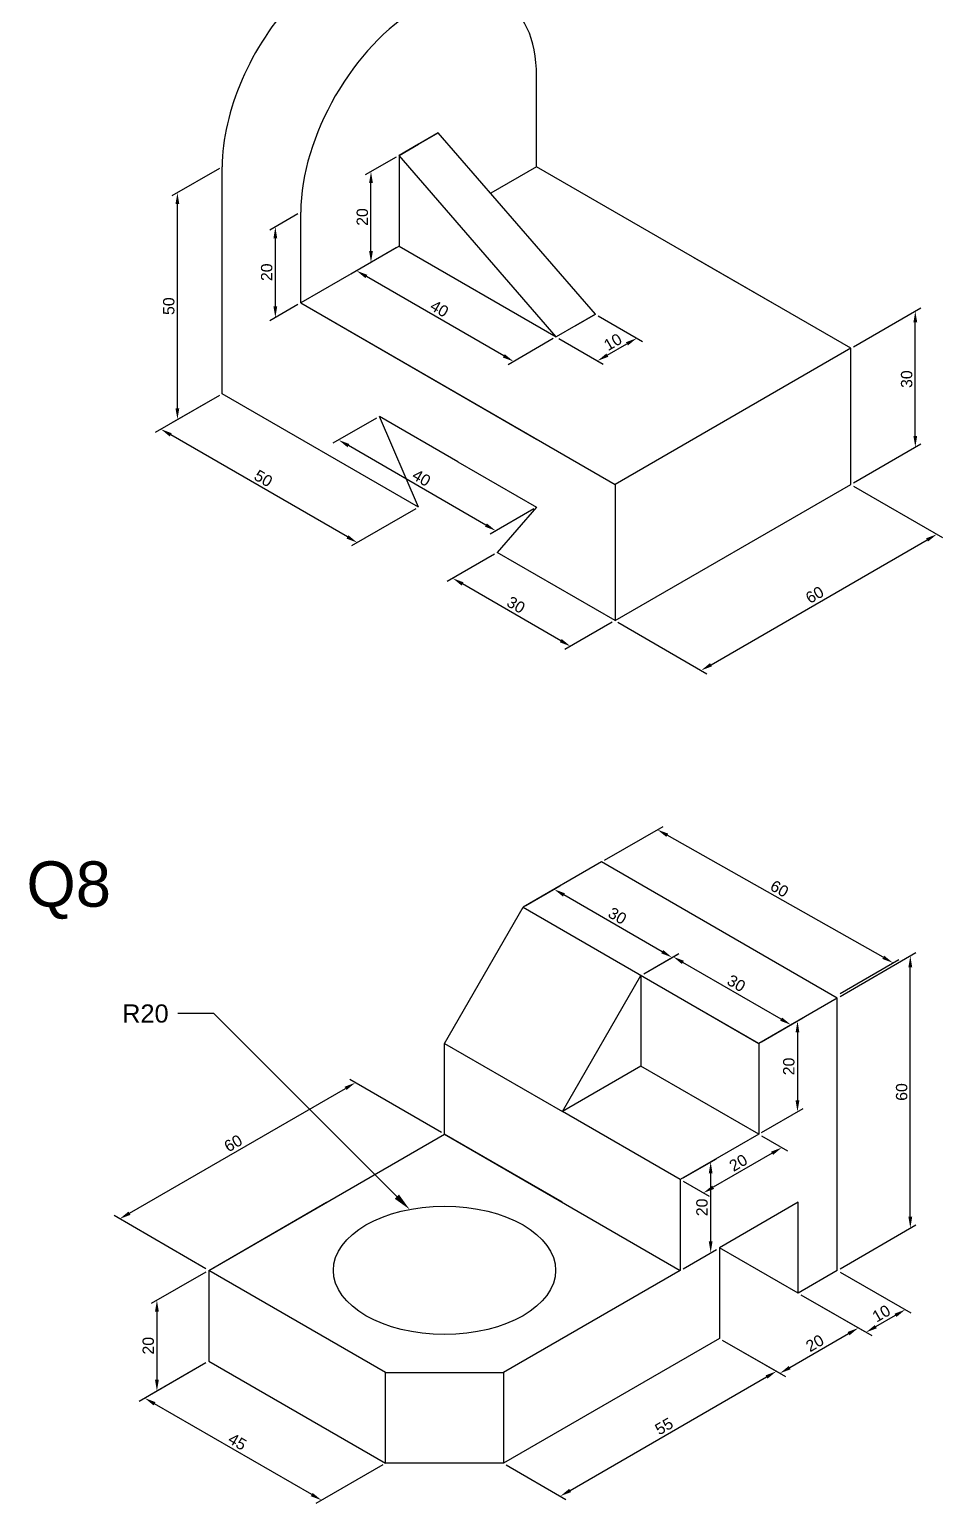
# Model space of a CAD drawing. Header units: millimetres. Extents: x 137 to 7220, y 7466 to 9893.
# Drawn here: x 3536.6 to 3737.9, y 8134.3 to 8459.1 of the extents above; entities that cross this region are included whole.
import ezdxf
from ezdxf import colors
from ezdxf.entities.mleader import LeaderData, LeaderLine
from ezdxf.math import Vec2, Vec3

# ---------------------------------------------------------------- set-up
doc = ezdxf.new("R2010")
doc.units = ezdxf.units.MM
doc.header["$PDMODE"] = 35
doc.header["$PDSIZE"] = 3
doc.layers.add('Dimensions', color=1, linetype='Continuous')
doc.layers.add('Text', color=7, linetype='Continuous')
doc.layers.add('Object', color=7, linetype='Continuous', lineweight=30)
doc.styles.get("Standard").update_dxf_attribs({"font": 'arial.ttf'})
doc.dimstyles.new('ISO-25', dxfattribs={"dimtxt": 2.5, "dimasz": 2.5, "dimexe": 1.25, "dimexo": 0.625, "dimtad": 1, "dimdec": 0, "dimtxsty": 'Standard', "dimcen": 2.5, "dimadec": 0, "dimazin": 0, "dimtfac": 1, "dimtdec": 0, "dimtmove": 0, "dimatfit": 3, "dimfxl": 1, "dimarcsym": 0})

# ---------------------------------------------------------------- blocks, each defined once
blk = doc.blocks.new('*D993')
at = {"layer": 'Defpoints', "color": 0, "transparency": 16777216}
for p in [(3717.63, 8358.8), (3736.6, 8347.84), (3665.66, 8328.8)]:
    blk.add_point(p, dxfattribs=at)
at = {"layer": 'Dimensions', "color": 0, "lineweight": -2, "transparency": 16777216}
for p, q in [((3718.25, 8358.44), (3737.85, 8347.12)), ((3686.81, 8319.09), (3734.44, 8346.59)), ((3666.29, 8328.44), (3685.89, 8317.12))]:
    blk.add_line(p, q, dxfattribs=at)
at = {"layer": 'Dimensions', "color": 0, "transparency": 16777216}
for points in [[(3734.23, 8346.95), (3734.65, 8346.23), (3736.6, 8347.84)], [(3686.6, 8319.45), (3687.01, 8318.73), (3684.64, 8317.84)]]:
    blk.add_solid(points, dxfattribs=at)
at = {"layer": 'Dimensions', "color": 0, "transparency": 16777216, "insert": (3709.67, 8334.49), "char_height": 2.5, "attachment_point": 5, "rotation": 30}
blk.add_mtext('60', dxfattribs=at)
blk = doc.blocks.new('*D994')
at = {"layer": 'Defpoints', "color": 0, "transparency": 16777216}
for p in [(3731.85, 8397.01), (3717.63, 8388.8), (3717.63, 8358.8)]:
    blk.add_point(p, dxfattribs=at)
at = {"layer": 'Dimensions', "color": 0, "lineweight": -2, "transparency": 16777216}
for p, q in [((3718.25, 8389.16), (3733.1, 8397.74)), ((3731.85, 8369.51), (3731.85, 8394.51)), ((3718.25, 8359.16), (3733.1, 8367.74))]:
    blk.add_line(p, q, dxfattribs=at)
at = {"layer": 'Dimensions', "color": 0, "transparency": 16777216}
for points in [[(3731.43, 8394.51), (3732.27, 8394.51), (3731.85, 8397.01)], [(3731.43, 8369.51), (3732.27, 8369.51), (3731.85, 8367.01)]]:
    blk.add_solid(points, dxfattribs=at)
at = {"layer": 'Dimensions', "color": 0, "transparency": 16777216, "insert": (3729.95, 8382.01), "char_height": 2.5, "attachment_point": 5, "rotation": 90}
blk.add_mtext('30', dxfattribs=at)
blk = doc.blocks.new('*D995')
at = {"layer": 'Defpoints', "color": 0, "transparency": 16777216}
for p in [(3639.68, 8343.8), (3629.87, 8338.14), (3665.66, 8328.8)]:
    blk.add_point(p, dxfattribs=at)
at = {"layer": 'Dimensions', "color": 0, "lineweight": -2, "transparency": 16777216}
for p, q in [((3639.06, 8343.44), (3628.62, 8337.42)), ((3653.69, 8324.39), (3632.04, 8336.89)), ((3665.04, 8328.44), (3654.6, 8322.42))]:
    blk.add_line(p, q, dxfattribs=at)
at = {"layer": 'Dimensions', "color": 0, "transparency": 16777216}
for points in [[(3632.25, 8337.25), (3631.83, 8336.53), (3629.87, 8338.14)], [(3653.9, 8324.75), (3653.48, 8324.03), (3655.85, 8323.14)]]:
    blk.add_solid(points, dxfattribs=at)
at = {"layer": 'Dimensions', "color": 0, "transparency": 16777216, "insert": (3643.82, 8332.28), "char_height": 2.5, "attachment_point": 5, "rotation": 330}
blk.add_mtext('30', dxfattribs=at)
blk = doc.blocks.new('*D996')
at = {"layer": 'Defpoints', "color": 0, "transparency": 16777216}
for p in [(3579.06, 8378.8), (3565.53, 8370.99), (3622.36, 8353.8)]:
    blk.add_point(p, dxfattribs=at)
at = {"layer": 'Dimensions', "color": 0, "lineweight": -2, "transparency": 16777216}
for p, q in [((3578.44, 8378.44), (3564.28, 8370.27)), ((3606.67, 8347.24), (3567.7, 8369.74)), ((3621.74, 8353.44), (3607.58, 8345.27))]:
    blk.add_line(p, q, dxfattribs=at)
at = {"layer": 'Dimensions', "color": 0, "transparency": 16777216}
for points in [[(3567.91, 8370.1), (3567.49, 8369.38), (3565.53, 8370.99)], [(3606.88, 8347.6), (3606.46, 8346.88), (3608.83, 8345.99)]]:
    blk.add_solid(points, dxfattribs=at)
at = {"layer": 'Dimensions', "color": 0, "transparency": 16777216, "insert": (3588.13, 8360.14), "char_height": 2.5, "attachment_point": 5, "rotation": 330}
blk.add_mtext('50', dxfattribs=at)
blk = doc.blocks.new('*D997')
at = {"layer": 'Defpoints', "color": 0, "transparency": 16777216}
for p in [(3613.7, 8373.8), (3604.72, 8368.61), (3648.34, 8353.8)]:
    blk.add_point(p, dxfattribs=at)
at = {"layer": 'Dimensions', "color": 0, "lineweight": -2, "transparency": 16777216}
for p, q in [((3613.08, 8373.44), (3603.47, 8367.89)), ((3637.2, 8349.86), (3606.88, 8367.36)), ((3647.72, 8353.44), (3638.11, 8347.89))]:
    blk.add_line(p, q, dxfattribs=at)
at = {"layer": 'Dimensions', "color": 0, "transparency": 16777216}
for points in [[(3607.09, 8367.72), (3606.68, 8367), (3604.72, 8368.61)], [(3637.4, 8350.22), (3636.99, 8349.5), (3639.36, 8348.61)]]:
    blk.add_solid(points, dxfattribs=at)
at = {"layer": 'Dimensions', "color": 0, "transparency": 16777216, "insert": (3622.99, 8360.26), "char_height": 2.5, "attachment_point": 5, "rotation": 330}
blk.add_mtext('40', dxfattribs=at)
blk = doc.blocks.new('*D998')
at = {"layer": 'Defpoints', "color": 0, "transparency": 16777216}
for p in [(3579.06, 8428.8), (3569.18, 8423.09), (3579.06, 8378.8)]:
    blk.add_point(p, dxfattribs=at)
at = {"layer": 'Dimensions', "color": 0, "lineweight": -2, "transparency": 16777216}
for p, q in [((3578.44, 8428.44), (3567.93, 8422.37)), ((3569.18, 8375.59), (3569.18, 8420.59)), ((3578.44, 8378.44), (3567.93, 8372.37))]:
    blk.add_line(p, q, dxfattribs=at)
at = {"layer": 'Dimensions', "color": 0, "transparency": 16777216}
for points in [[(3568.76, 8420.59), (3569.59, 8420.59), (3569.18, 8423.09)], [(3568.76, 8375.59), (3569.59, 8375.59), (3569.18, 8373.09)]]:
    blk.add_solid(points, dxfattribs=at)
at = {"layer": 'Dimensions', "color": 0, "transparency": 16777216, "insert": (3567.28, 8398.09), "char_height": 2.5, "attachment_point": 5, "rotation": 90}
blk.add_mtext('50', dxfattribs=at)
blk = doc.blocks.new('*D999')
at = {"layer": 'Defpoints', "color": 0, "transparency": 16777216}
for p in [(3596.38, 8418.8), (3590.77, 8415.56), (3596.38, 8398.8)]:
    blk.add_point(p, dxfattribs=at)
at = {"layer": 'Dimensions', "color": 0, "lineweight": -2, "transparency": 16777216}
for p, q in [((3595.76, 8418.44), (3589.52, 8414.84)), ((3590.77, 8398.06), (3590.77, 8413.06)), ((3595.76, 8398.44), (3589.52, 8394.84))]:
    blk.add_line(p, q, dxfattribs=at)
at = {"layer": 'Dimensions', "color": 0, "transparency": 16777216}
for points in [[(3590.35, 8413.06), (3591.18, 8413.06), (3590.77, 8415.56)], [(3590.35, 8398.06), (3591.18, 8398.06), (3590.77, 8395.56)]]:
    blk.add_solid(points, dxfattribs=at)
at = {"layer": 'Dimensions', "color": 0, "transparency": 16777216, "insert": (3588.87, 8405.56), "char_height": 2.5, "attachment_point": 5, "rotation": 90}
blk.add_mtext('20', dxfattribs=at)
blk = doc.blocks.new('*D1000')
at = {"layer": 'Defpoints', "color": 0, "transparency": 16777216}
for p in [(3618.03, 8431.3), (3611.85, 8427.73), (3618.03, 8411.3)]:
    blk.add_point(p, dxfattribs=at)
at = {"layer": 'Dimensions', "color": 0, "lineweight": -2, "transparency": 16777216}
for p, q in [((3617.41, 8430.94), (3610.6, 8427.01)), ((3611.85, 8410.23), (3611.85, 8425.23)), ((3617.41, 8410.94), (3610.6, 8407.01))]:
    blk.add_line(p, q, dxfattribs=at)
at = {"layer": 'Dimensions', "color": 0, "transparency": 16777216}
for points in [[(3611.44, 8425.23), (3612.27, 8425.23), (3611.85, 8427.73)], [(3611.44, 8410.23), (3612.27, 8410.23), (3611.85, 8407.73)]]:
    blk.add_solid(points, dxfattribs=at)
at = {"layer": 'Dimensions', "color": 0, "transparency": 16777216, "insert": (3609.95, 8417.73), "char_height": 2.5, "attachment_point": 5, "rotation": 90}
blk.add_mtext('20', dxfattribs=at)
blk = doc.blocks.new('*D1001')
at = {"layer": 'Defpoints', "color": 0, "transparency": 16777216}
for p in [(3661.33, 8396.3), (3652.67, 8391.3), (3670.45, 8391.04)]:
    blk.add_point(p, dxfattribs=at)
at = {"layer": 'Dimensions', "color": 0, "lineweight": -2, "transparency": 16777216}
for p, q in [((3661.96, 8395.94), (3671.7, 8390.32)), ((3653.3, 8390.94), (3663.04, 8385.32)), ((3663.95, 8387.29), (3668.28, 8389.79))]:
    blk.add_line(p, q, dxfattribs=at)
at = {"layer": 'Dimensions', "color": 0, "transparency": 16777216}
for points in [[(3668.07, 8390.15), (3668.49, 8389.43), (3670.45, 8391.04)], [(3663.74, 8387.65), (3664.16, 8386.93), (3661.79, 8386.04)]]:
    blk.add_solid(points, dxfattribs=at)
at = {"layer": 'Dimensions', "color": 0, "transparency": 16777216, "insert": (3665.17, 8390.19), "char_height": 2.5, "attachment_point": 5, "rotation": 30}
blk.add_mtext('10', dxfattribs=at)
blk = doc.blocks.new('*D1002')
at = {"layer": 'Defpoints', "color": 0, "transparency": 16777216}
for p in [(3618.03, 8411.3), (3608.67, 8405.89), (3652.67, 8391.3)]:
    blk.add_point(p, dxfattribs=at)
at = {"layer": 'Dimensions', "color": 0, "lineweight": -2, "transparency": 16777216}
for p, q in [((3617.41, 8410.94), (3607.42, 8405.17)), ((3641.14, 8387.14), (3610.83, 8404.64)), ((3652.05, 8390.94), (3642.06, 8385.17))]:
    blk.add_line(p, q, dxfattribs=at)
at = {"layer": 'Dimensions', "color": 0, "transparency": 16777216}
for points in [[(3611.04, 8405), (3610.62, 8404.28), (3608.67, 8405.89)], [(3641.35, 8387.5), (3640.93, 8386.78), (3643.31, 8385.89)]]:
    blk.add_solid(points, dxfattribs=at)
at = {"layer": 'Dimensions', "color": 0, "transparency": 16777216, "insert": (3626.94, 8397.54), "char_height": 2.5, "attachment_point": 5, "rotation": 330}
blk.add_mtext('40', dxfattribs=at)
blk = doc.blocks.new('*D1003')
at = {"layer": 'Defpoints', "color": 0, "transparency": 16777216}
for p in [(3576.09, 8185.65), (3576.09, 8165.65), (3564.66, 8159.05)]:
    blk.add_point(p, dxfattribs=at)
at = {"layer": 'Dimensions', "color": 0, "lineweight": -2, "transparency": 16777216}
for p, q in [((3575.47, 8185.29), (3563.41, 8178.33)), ((3564.66, 8176.55), (3564.66, 8161.55)), ((3575.47, 8165.29), (3563.41, 8158.33))]:
    blk.add_line(p, q, dxfattribs=at)
at = {"layer": 'Dimensions', "color": 0, "transparency": 16777216}
for points in [[(3564.24, 8176.55), (3565.08, 8176.55), (3564.66, 8179.05)], [(3564.24, 8161.55), (3565.08, 8161.55), (3564.66, 8159.05)]]:
    blk.add_solid(points, dxfattribs=at)
at = {"layer": 'Dimensions', "color": 0, "transparency": 16777216, "insert": (3562.76, 8169.05), "char_height": 2.5, "attachment_point": 5, "rotation": 90}
blk.add_mtext('20', dxfattribs=at)
blk = doc.blocks.new('*D1004')
at = {"layer": 'Defpoints', "color": 0, "transparency": 16777216}
for p in [(3608.41, 8227), (3628.06, 8215.65), (3576.09, 8185.65)]:
    blk.add_point(p, dxfattribs=at)
at = {"layer": 'Dimensions', "color": 0, "lineweight": -2, "transparency": 16777216}
for p, q in [((3627.43, 8216.02), (3607.16, 8227.72)), ((3558.61, 8198.25), (3606.24, 8225.75)), ((3575.47, 8186.02), (3555.2, 8197.72))]:
    blk.add_line(p, q, dxfattribs=at)
at = {"layer": 'Dimensions', "color": 0, "transparency": 16777216}
for points in [[(3606.03, 8226.11), (3606.45, 8225.39), (3608.41, 8227)], [(3558.4, 8198.61), (3558.82, 8197.89), (3556.45, 8197)]]:
    blk.add_solid(points, dxfattribs=at)
at = {"layer": 'Dimensions', "color": 0, "transparency": 16777216, "insert": (3581.48, 8213.65), "char_height": 2.5, "attachment_point": 5, "rotation": 30}
blk.add_mtext('60', dxfattribs=at)
blk = doc.blocks.new('*D1005')
at = {"layer": 'Defpoints', "color": 0, "transparency": 16777216}
for p in [(3688.68, 8170.65), (3701.22, 8163.41), (3641.05, 8143.15)]:
    blk.add_point(p, dxfattribs=at)
at = {"layer": 'Dimensions', "color": 0, "lineweight": -2, "transparency": 16777216}
for p, q in [((3689.3, 8170.29), (3702.47, 8162.69)), ((3655.76, 8137.16), (3699.06, 8162.16)), ((3641.67, 8142.79), (3654.84, 8135.19))]:
    blk.add_line(p, q, dxfattribs=at)
at = {"layer": 'Dimensions', "color": 0, "transparency": 16777216}
for points in [[(3698.85, 8162.52), (3699.27, 8161.8), (3701.22, 8163.41)], [(3655.55, 8137.52), (3655.97, 8136.8), (3653.59, 8135.91)]]:
    blk.add_solid(points, dxfattribs=at)
at = {"layer": 'Dimensions', "color": 0, "transparency": 16777216, "insert": (3676.46, 8151.3), "char_height": 2.5, "attachment_point": 5, "rotation": 30}
blk.add_mtext('55', dxfattribs=at)
blk = doc.blocks.new('*D1006')
at = {"layer": 'Defpoints', "color": 0, "transparency": 16777216}
for p in [(3706, 8180.65), (3719.31, 8172.97), (3688.68, 8170.65)]:
    blk.add_point(p, dxfattribs=at)
at = {"layer": 'Dimensions', "color": 0, "lineweight": -2, "transparency": 16777216}
for p, q in [((3706.62, 8180.29), (3720.56, 8172.25)), ((3704.16, 8164.22), (3717.15, 8171.72)), ((3689.3, 8170.29), (3703.24, 8162.25))]:
    blk.add_line(p, q, dxfattribs=at)
at = {"layer": 'Dimensions', "color": 0, "transparency": 16777216}
for points in [[(3716.94, 8172.08), (3717.35, 8171.36), (3719.31, 8172.97)], [(3703.95, 8164.58), (3704.36, 8163.86), (3701.99, 8162.97)]]:
    blk.add_solid(points, dxfattribs=at)
at = {"layer": 'Dimensions', "color": 0, "transparency": 16777216, "insert": (3709.7, 8169.61), "char_height": 2.5, "attachment_point": 5, "rotation": 30}
blk.add_mtext('20', dxfattribs=at)
blk = doc.blocks.new('*D1007')
at = {"layer": 'Defpoints', "color": 0, "transparency": 16777216}
for p in [(3714.66, 8185.65), (3706, 8180.65), (3729.64, 8177)]:
    blk.add_point(p, dxfattribs=at)
at = {"layer": 'Dimensions', "color": 0, "lineweight": -2, "transparency": 16777216}
for p, q in [((3715.28, 8185.29), (3730.89, 8176.28)), ((3706.62, 8180.29), (3722.23, 8171.28)), ((3723.15, 8173.25), (3727.48, 8175.75))]:
    blk.add_line(p, q, dxfattribs=at)
at = {"layer": 'Dimensions', "color": 0, "transparency": 16777216}
for points in [[(3727.27, 8176.11), (3727.69, 8175.39), (3729.64, 8177)], [(3722.94, 8173.61), (3723.36, 8172.89), (3720.98, 8172)]]:
    blk.add_solid(points, dxfattribs=at)
at = {"layer": 'Dimensions', "color": 0, "transparency": 16777216, "insert": (3724.36, 8176.15), "char_height": 2.5, "attachment_point": 5, "rotation": 30}
blk.add_mtext('10', dxfattribs=at)
blk = doc.blocks.new('*D1008')
at = {"layer": 'Defpoints', "color": 0, "transparency": 16777216}
for p in [(3576.09, 8165.65), (3561.98, 8157.51), (3615.06, 8143.15)]:
    blk.add_point(p, dxfattribs=at)
at = {"layer": 'Dimensions', "color": 0, "lineweight": -2, "transparency": 16777216}
for p, q in [((3575.47, 8165.29), (3560.73, 8156.78)), ((3598.79, 8136.26), (3564.14, 8156.26)), ((3614.44, 8142.79), (3599.7, 8134.28))]:
    blk.add_line(p, q, dxfattribs=at)
at = {"layer": 'Dimensions', "color": 0, "transparency": 16777216}
for points in [[(3564.35, 8156.62), (3563.94, 8155.89), (3561.98, 8157.51)], [(3598.99, 8136.62), (3598.58, 8135.89), (3600.95, 8135.01)]]:
    blk.add_solid(points, dxfattribs=at)
at = {"layer": 'Dimensions', "color": 0, "transparency": 16777216, "insert": (3582.41, 8147.9), "char_height": 2.5, "attachment_point": 5, "rotation": 330}
blk.add_mtext('45', dxfattribs=at)
blk = doc.blocks.new('*D1009')
at = {"layer": 'Defpoints', "color": 0, "transparency": 16777216}
for p in [(3730.75, 8254.95), (3714.66, 8245.65), (3714.66, 8185.65)]:
    blk.add_point(p, dxfattribs=at)
at = {"layer": 'Dimensions', "color": 0, "lineweight": -2, "transparency": 16777216}
for p, q in [((3715.28, 8246.02), (3732, 8255.67)), ((3730.75, 8197.45), (3730.75, 8252.45)), ((3715.28, 8186.02), (3732, 8195.67))]:
    blk.add_line(p, q, dxfattribs=at)
at = {"layer": 'Dimensions', "color": 0, "transparency": 16777216}
for points in [[(3730.33, 8252.45), (3731.17, 8252.45), (3730.75, 8254.95)], [(3730.33, 8197.45), (3731.17, 8197.45), (3730.75, 8194.95)]]:
    blk.add_solid(points, dxfattribs=at)
at = {"layer": 'Dimensions', "color": 0, "transparency": 16777216, "insert": (3728.85, 8224.95), "char_height": 2.5, "attachment_point": 5, "rotation": 90}
blk.add_mtext('60', dxfattribs=at)
blk = doc.blocks.new('*D1010')
at = {"layer": 'Defpoints', "color": 0, "transparency": 16777216}
for p in [(3674.99, 8282.75), (3662.7, 8275.65), (3714.66, 8246.3)]:
    blk.add_point(p, dxfattribs=at)
at = {"layer": 'Dimensions', "color": 0, "lineweight": -2, "transparency": 16777216}
for p, q in [((3663.32, 8276.02), (3676.24, 8283.48)), ((3724.77, 8254.63), (3677.16, 8281.52)), ((3715.29, 8246.67), (3728.2, 8254.12))]:
    blk.add_line(p, q, dxfattribs=at)
at = {"layer": 'Dimensions', "color": 0, "transparency": 16777216}
for points in [[(3677.37, 8281.88), (3676.96, 8281.16), (3674.99, 8282.75)], [(3724.98, 8254.99), (3724.57, 8254.27), (3726.95, 8253.4)]]:
    blk.add_solid(points, dxfattribs=at)
at = {"layer": 'Dimensions', "color": 0, "transparency": 16777216, "insert": (3701.9, 8269.73), "char_height": 2.5, "attachment_point": 5, "rotation": 330.5397}
blk.add_mtext('60', dxfattribs=at)
blk = doc.blocks.new('*D1011')
at = {"layer": 'Defpoints', "color": 0, "transparency": 16777216}
for p in [(3652.23, 8269.61), (3645.38, 8265.65), (3671.36, 8250.65)]:
    blk.add_point(p, dxfattribs=at)
at = {"layer": 'Dimensions', "color": 0, "lineweight": -2, "transparency": 16777216}
for p, q in [((3646, 8266.02), (3653.48, 8270.34)), ((3676.05, 8255.86), (3654.4, 8268.36)), ((3671.98, 8251.02), (3679.47, 8255.34))]:
    blk.add_line(p, q, dxfattribs=at)
at = {"layer": 'Dimensions', "color": 0, "transparency": 16777216}
for points in [[(3654.61, 8268.73), (3654.19, 8268), (3652.23, 8269.61)], [(3676.26, 8256.23), (3675.84, 8255.5), (3678.22, 8254.61)]]:
    blk.add_solid(points, dxfattribs=at)
at = {"layer": 'Dimensions', "color": 0, "transparency": 16777216, "insert": (3666.18, 8263.76), "char_height": 2.5, "attachment_point": 5, "rotation": 330}
blk.add_mtext('30', dxfattribs=at)
blk = doc.blocks.new('*D1012')
at = {"layer": 'Defpoints', "color": 0, "transparency": 16777216}
for p in [(3678.46, 8254.75), (3671.36, 8250.65), (3697.34, 8235.65)]:
    blk.add_point(p, dxfattribs=at)
at = {"layer": 'Dimensions', "color": 0, "lineweight": -2, "transparency": 16777216}
for p, q in [((3671.98, 8251.02), (3679.71, 8255.47)), ((3702.27, 8241), (3680.62, 8253.5)), ((3697.96, 8236.02), (3705.69, 8240.47))]:
    blk.add_line(p, q, dxfattribs=at)
at = {"layer": 'Dimensions', "color": 0, "transparency": 16777216}
for points in [[(3680.83, 8253.86), (3680.41, 8253.14), (3678.46, 8254.75)], [(3702.48, 8241.36), (3702.06, 8240.64), (3704.44, 8239.75)]]:
    blk.add_solid(points, dxfattribs=at)
at = {"layer": 'Dimensions', "color": 0, "transparency": 16777216, "insert": (3692.4, 8248.9), "char_height": 2.5, "attachment_point": 5, "rotation": 330}
blk.add_mtext('30', dxfattribs=at)
blk = doc.blocks.new('*D1013')
at = {"layer": 'Defpoints', "color": 0, "transparency": 16777216}
for p in [(3697.34, 8235.65), (3705.88, 8220.58), (3697.34, 8215.65)]:
    blk.add_point(p, dxfattribs=at)
at = {"layer": 'Dimensions', "color": 0, "lineweight": -2, "transparency": 16777216}
for p, q in [((3697.96, 8236.02), (3707.13, 8241.31)), ((3705.88, 8238.08), (3705.88, 8223.08)), ((3697.96, 8216.02), (3707.13, 8221.31))]:
    blk.add_line(p, q, dxfattribs=at)
at = {"layer": 'Dimensions', "color": 0, "transparency": 16777216}
for points in [[(3705.46, 8238.08), (3706.29, 8238.08), (3705.88, 8240.58)], [(3705.46, 8223.08), (3706.29, 8223.08), (3705.88, 8220.58)]]:
    blk.add_solid(points, dxfattribs=at)
at = {"layer": 'Dimensions', "color": 0, "transparency": 16777216, "insert": (3703.97, 8230.58), "char_height": 2.5, "attachment_point": 5, "rotation": 90}
blk.add_mtext('20', dxfattribs=at)
blk = doc.blocks.new('*D1014')
at = {"layer": 'Defpoints', "color": 0, "transparency": 16777216}
for p in [(3697.34, 8215.65), (3680.02, 8205.65), (3685.12, 8202.71)]:
    blk.add_point(p, dxfattribs=at)
at = {"layer": 'Dimensions', "color": 0, "lineweight": -2, "transparency": 16777216}
for p, q in [((3697.96, 8215.29), (3703.69, 8211.99)), ((3700.28, 8211.46), (3687.29, 8203.96)), ((3680.64, 8205.29), (3686.37, 8201.99))]:
    blk.add_line(p, q, dxfattribs=at)
at = {"layer": 'Dimensions', "color": 0, "transparency": 16777216}
for points in [[(3700.07, 8211.82), (3700.49, 8211.1), (3702.44, 8212.71)], [(3687.08, 8204.32), (3687.49, 8203.6), (3685.12, 8202.71)]]:
    blk.add_solid(points, dxfattribs=at)
at = {"layer": 'Dimensions', "color": 0, "transparency": 16777216, "insert": (3692.83, 8209.35), "char_height": 2.5, "attachment_point": 5, "rotation": 30}
blk.add_mtext('20', dxfattribs=at)
blk = doc.blocks.new('*D1015')
at = {"layer": 'Defpoints', "color": 0, "transparency": 16777216}
for p in [(3686.74, 8209.53), (3680.02, 8205.65), (3680.02, 8185.65)]:
    blk.add_point(p, dxfattribs=at)
at = {"layer": 'Dimensions', "color": 0, "lineweight": -2, "transparency": 16777216}
for p, q in [((3680.64, 8206.02), (3687.99, 8210.26)), ((3686.74, 8192.03), (3686.74, 8207.03)), ((3680.64, 8186.02), (3687.99, 8190.26))]:
    blk.add_line(p, q, dxfattribs=at)
at = {"layer": 'Dimensions', "color": 0, "transparency": 16777216}
for points in [[(3686.32, 8207.03), (3687.15, 8207.03), (3686.74, 8209.53)], [(3686.32, 8192.03), (3687.15, 8192.03), (3686.74, 8189.53)]]:
    blk.add_solid(points, dxfattribs=at)
at = {"layer": 'Dimensions', "color": 0, "transparency": 16777216, "insert": (3684.83, 8199.53), "char_height": 2.5, "attachment_point": 5, "rotation": 90}
blk.add_mtext('20', dxfattribs=at)

msp = doc.modelspace()

# ---------------------------------------------------------------- linework, layer by layer
at = {"layer": 'Object'}
for p, q in [((3648.344, 8428.8), (3648.344, 8448.8)), ((3626.693, 8436.3), (3618.033, 8431.3)), ((3622.363, 8433.8), (3626.693, 8436.3)), ((3661.334, 8396.3), (3626.693, 8436.3)), ((3622.363, 8433.8), (3618.033, 8431.3)), ((3618.033, 8431.3), (3622.363, 8433.8)), ((3652.674, 8391.3), (3618.033, 8431.3)), ((3618.033, 8431.3), (3618.033, 8411.3)), ((3579.062, 8408.8), (3579.062, 8428.8)), ((3648.344, 8428.8), (3638.24, 8422.967)), ((3717.626, 8388.8), (3648.344, 8428.8)), ((3596.382, 8398.8), (3596.382, 8418.8)), ((3579.062, 8378.8), (3579.062, 8408.8)), ((3618.033, 8411.3), (3596.382, 8398.8)), ((3618.033, 8411.3), (3652.674, 8391.3)), ((3700.305, 8398.8), (3682.985, 8408.8)), ((3596.382, 8398.8), (3665.664, 8358.8)), ((3596.382, 8398.8), (3648.344, 8368.8)), ((3661.334, 8396.3), (3652.674, 8391.3)), ((3657.004, 8393.8), (3661.334, 8396.3)), ((3661.334, 8396.3), (3657.004, 8393.8)), ((3657.004, 8393.8), (3652.674, 8391.3)), ((3717.626, 8388.8), (3665.664, 8358.8)), ((3717.626, 8358.8), (3717.626, 8388.8)), ((3622.363, 8353.8), (3579.062, 8378.8)), ((3631.023, 8363.8), (3613.703, 8373.8)), ((3622.363, 8353.8), (3613.703, 8373.8)), ((3631.023, 8363.8), (3648.344, 8353.8)), ((3665.664, 8358.8), (3665.664, 8328.8)), ((3665.664, 8328.8), (3717.626, 8358.8)), ((3648.344, 8353.8), (3639.683, 8343.8)), ((3665.664, 8328.8), (3639.683, 8343.8)), ((3665.664, 8328.8), (3639.683, 8343.8)), ((3662.696, 8275.654), (3645.376, 8265.654)), ((3714.658, 8245.654), (3662.696, 8275.654)), ((3628.055, 8235.654), (3645.376, 8265.654)), ((3645.376, 8265.654), (3697.337, 8235.654)), ((3654.036, 8220.654), (3671.357, 8250.654)), ((3697.337, 8235.654), (3671.357, 8250.654)), ((3671.357, 8250.654), (3671.357, 8230.654)), ((3714.658, 8245.654), (3697.337, 8235.654)), ((3714.658, 8185.654), (3714.658, 8245.654)), ((3628.055, 8215.654), (3628.055, 8235.654)), ((3628.055, 8235.654), (3654.036, 8220.654)), ((3697.337, 8235.654), (3697.337, 8215.654)), ((3671.357, 8230.654), (3654.036, 8220.654)), ((3697.337, 8215.654), (3671.357, 8230.654)), ((3680.017, 8205.654), (3654.036, 8220.654)), ((3576.094, 8185.654), (3628.055, 8215.654)), ((3654.036, 8200.654), (3628.055, 8215.654)), ((3628.055, 8215.654), (3680.017, 8185.654)), ((3697.337, 8215.654), (3680.017, 8205.654)), ((3680.017, 8205.654), (3680.017, 8185.654)), ((3576.094, 8185.654), (3602.075, 8200.654)), ((3705.998, 8200.654), (3688.677, 8190.654)), ((3705.998, 8180.654), (3705.998, 8200.654)), ((3688.677, 8190.654), (3688.677, 8170.654)), ((3705.998, 8180.654), (3688.677, 8190.654)), ((3615.065, 8163.154), (3576.094, 8185.654)), ((3576.094, 8185.654), (3576.094, 8165.654)), ((3680.017, 8185.654), (3641.046, 8163.154)), ((3714.658, 8185.654), (3705.998, 8180.654)), ((3688.677, 8170.654), (3641.046, 8143.154)), ((3576.094, 8165.654), (3615.065, 8143.154)), ((3615.065, 8143.154), (3615.065, 8163.154)), ((3615.065, 8163.154), (3641.046, 8163.154)), ((3641.046, 8163.154), (3641.046, 8143.154)), ((3641.046, 8143.154), (3615.065, 8143.154))]:
    msp.add_line(p, q, dxfattribs=at)
for centre, start_param in [((3605.042, 8443.8), 3.1415927), ((3622.363, 8433.8), 2.3561945)]:
    msp.add_ellipse(centre, major_axis=(-18.371, -31.82), ratio=0.5773503, start_param=start_param, end_param=5.4977871, dxfattribs=at)
msp.add_ellipse((3628.055, 8185.654), major_axis=(-24.495, 0), ratio=0.5773503, dxfattribs=at)

# ---------------------------------------------------------------- texts
at = {"layer": 'Text'}
msp.add_text('Q8', height=10, dxfattribs=at).set_placement((3535.901, 8265.769))

# ---------------------------------------------------------------- dimensions: what is measured, and where the dimension line sits
at = {"layer": 'Dimensions'}
for base, p1, p2, picture, middle in [((3611.854, 8427.733), (3618.033, 8411.3), (3618.033, 8431.3), '*D1000', (3609.953, 8417.733)), ((3569.178, 8423.094), (3579.062, 8378.8), (3579.062, 8428.8), '*D998', (3567.276, 8398.094)), ((3590.767, 8415.558), (3596.382, 8398.8), (3596.382, 8418.8), '*D999', (3588.866, 8405.558)), ((3731.851, 8397.014), (3717.626, 8358.8), (3717.626, 8388.8), '*D994', (3729.949, 8382.014)), ((3730.752, 8254.946), (3714.658, 8185.654), (3714.658, 8245.654), '*D1009', (3728.85, 8224.946)), ((3705.876, 8220.584), (3697.337, 8235.654), (3697.337, 8215.654), '*D1013', (3703.974, 8230.584)), ((3686.736, 8209.534), (3680.017, 8185.654), (3680.017, 8205.654), '*D1015', (3684.834, 8199.534)), ((3564.661, 8159.054), (3576.094, 8185.654), (3576.094, 8165.654), '*D1003', (3562.76, 8169.054))]:
    dim = msp.add_linear_dim(base=base, p1=p1, p2=p2, angle=90, dimstyle='ISO-25', dxfattribs=at)
    dim.commit()
    dim.dimension.update_dxf_attribs({"geometry": picture, "text_midpoint": middle})
for p1, p2, distance, picture, middle in [((3652.674, 8391.3), (3618.033, 8411.3), 9.366, '*D1002', (3626.938, 8397.539)), ((3652.674, 8391.3), (3661.334, 8396.3), -9.114, '*D1001', (3665.167, 8390.185)), ((3622.363, 8353.8), (3579.062, 8378.8), 13.528, '*D996', (3588.134, 8360.136)), ((3648.344, 8353.8), (3613.703, 8373.8), 8.983, '*D997', (3622.991, 8360.261)), ((3665.664, 8328.8), (3717.626, 8358.8), -18.977, '*D993', (3709.671, 8334.49)), ((3665.664, 8328.8), (3639.683, 8343.8), 9.809, '*D995', (3643.815, 8332.284)), ((3714.658, 8246.304), (3662.696, 8275.654), -12.222, '*D1010', (3701.902, 8269.73)), ((3671.357, 8250.654), (3645.376, 8265.654), -6.859, '*D1011', (3666.176, 8263.762)), ((3697.337, 8235.654), (3671.357, 8250.654), -7.1, '*D1012', (3692.398, 8248.901)), ((3576.094, 8185.654), (3628.055, 8215.654), 19.649, '*D1004', (3581.475, 8213.645)), ((3697.337, 8215.654), (3680.017, 8205.654), 5.105, '*D1014', (3692.831, 8209.354)), ((3705.998, 8180.654), (3714.658, 8185.654), -14.985, '*D1007', (3724.362, 8176.149)), ((3688.677, 8170.654), (3705.998, 8180.654), -13.314, '*D1006', (3709.7, 8169.614)), ((3641.046, 8143.154), (3688.677, 8170.654), -12.547, '*D1005', (3676.46, 8151.303)), ((3615.065, 8143.154), (3576.094, 8165.654), 14.114, '*D1008', (3582.414, 8147.898))]:
    dim = msp.add_aligned_dim(p1=p1, p2=p2, distance=distance, dimstyle='ISO-25', dxfattribs=at)
    dim.commit()
    dim.dimension.update_dxf_attribs({"geometry": picture, "text_midpoint": middle})

# ---------------------------------------------------------------- leaders
ml = msp.add_multileader_mtext('Standard', dxfattribs=at)
ml.set_content('R20', color=256)
ml.set_leader_properties()
ml.build(insert=Vec2(0, 0))
ctx = ml.context
ctx.base_point, ctx.plane_origin = Vec3(3555.699, 8242.213), Vec3(3620.373, 8199.083)
ctx.text_align_type = 2
notes = []
notes.append((ctx, [(0, (1, 1, 0), (3577.243, 8242.213), (-1, 0), 8, [(0, [(3620.373, 8199.083)], 0, [])])]))
ctx.mtext.insert, ctx.mtext.alignment, ctx.mtext.flow_direction = Vec3(3567.243, 8244.247), 3, 5
for ctx, leaders in notes:
    for number, flags, end, landing, length, lines in leaders:
        leader = LeaderData()
        leader.index, (leader.has_last_leader_line, leader.has_dogleg_vector, leader.attachment_direction) = number, flags
        leader.last_leader_point, leader.dogleg_vector, leader.dogleg_length = Vec3(end), Vec3(landing), length
        for number, points, colour, breaks in lines:
            line = LeaderLine()
            line.index, line.vertices, line.color, line.breaks = number, Vec3.list(points), colors.encode_raw_color(colour), breaks
            leader.lines.append(line)
        ctx.leaders.append(leader)

doc.saveas('drawing.dxf')
